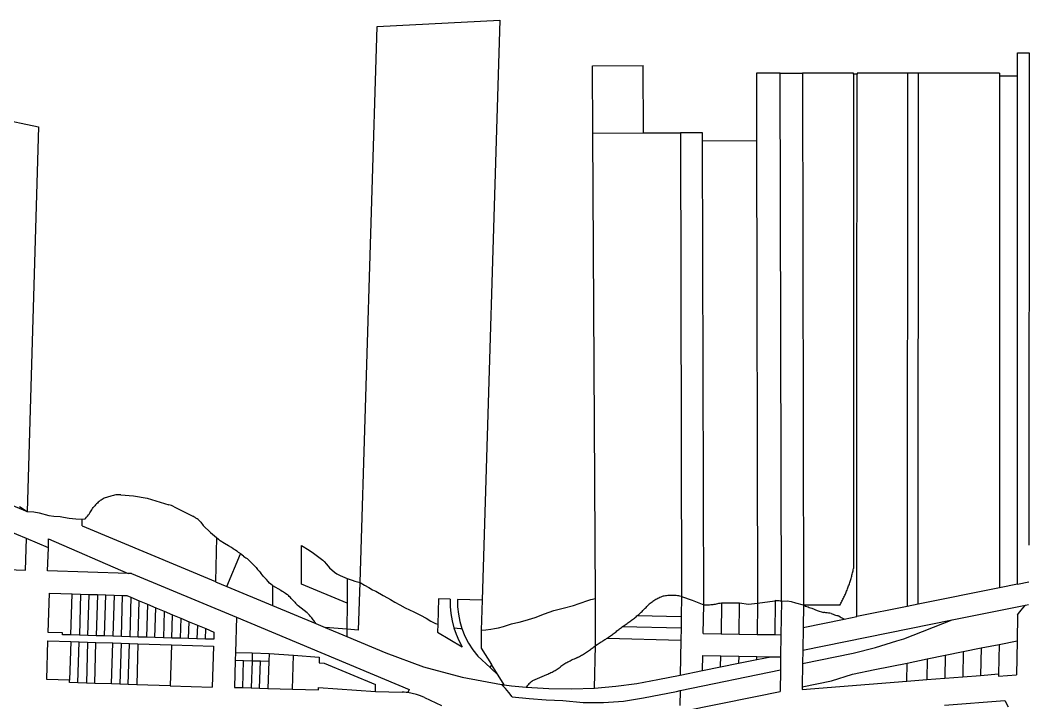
# Model space of a CAD drawing. Header units: inches. Extents: x 486468 to 494399, y 5455955 to 5460553.
# Drawn here: x 493483 to 494399, y 5458911 to 5459530 of the extents above; entities that cross this region are included whole.
import ezdxf

# ---------------------------------------------------------------- set-up
doc = ezdxf.new("R2010")
doc.units = ezdxf.units.IN
doc.header["$MEASUREMENT"] = 0
doc.layers.add('ParcelLines', color=10, linetype='Continuous')

msp = doc.modelspace()

# ---------------------------------------------------------------- linework, layer by layer
at = {"layer": 'ParcelLines', "color": 1}
for p, q in [((493806.59, 5459524.493), (493918.078, 5459530.22)), ((493918.078, 5459530.22), (493901.993, 5459004.069)), ((493791.175, 5459020.282), (493806.59, 5459524.493)), ((493157.815, 5459505.875), (493499.563, 5459433.478)), ((494387.555, 5459479.541), (494387.554, 5459500.642)), ((494387.554, 5459500.642), (494398.146, 5459500.642)), ((494398.146, 5459500.642), (494398.126, 5459477.229)), ((494002.132, 5459488.776), (494047.833, 5459489.012)), ((494002.447, 5459427.842), (494002.132, 5459488.776)), ((494048.149, 5459427.93), (494047.833, 5459489.012)), ((494172.257, 5459482.089), (494150.707, 5459482.038)), ((494150.707, 5459482.038), (494150.798, 5459420.987)), ((494172.257, 5459482.089), (494192.357, 5459482.139)), ((494173.394, 5459002.833), (494172.257, 5459482.089)), ((494238.856, 5459482.139), (494192.357, 5459482.139)), ((494192.357, 5459482.139), (494193.456, 5458999.681)), ((494238.856, 5459481.189), (494238.778, 5459235.073)), ((494238.856, 5459481.189), (494238.856, 5459482.139)), ((494241.906, 5459481.189), (494238.856, 5459481.189)), ((494241.828, 5459212.282), (494241.906, 5459481.189)), ((494287.656, 5459482.04), (494241.906, 5459482.139)), ((494241.906, 5459482.139), (494241.906, 5459481.189)), ((494287.656, 5459482.04), (494287.461, 5458998.511)), ((494297.706, 5459482.04), (494287.656, 5459482.04)), ((494297.511, 5459000.55), (494297.706, 5459482.04)), ((494371.255, 5459482.041), (494297.706, 5459482.04)), ((494371.255, 5459479.541), (494371.111, 5459015.487)), ((494371.255, 5459482.041), (494371.255, 5459479.541)), ((494387.555, 5459479.541), (494371.255, 5459479.541)), ((494387.361, 5459018.785), (494387.555, 5459479.541)), ((494398.126, 5459477.229), (494397.771, 5459054.071)), ((494398.623, 5459477.238), (494398.126, 5459477.229)), ((493499.563, 5459433.478), (493489.312, 5459084.57)), ((494002.447, 5459427.842), (494048.149, 5459427.93)), ((494004.629, 5459005.734), (494002.447, 5459427.842)), ((494048.149, 5459427.93), (494081.709, 5459428.036)), ((494101.709, 5459428.087), (494081.709, 5459428.036)), ((494081.709, 5459428.036), (494082.859, 5459007.533)), ((494101.709, 5459420.886), (494101.709, 5459428.087)), ((494101.709, 5459420.886), (494150.798, 5459420.987)), ((494102.839, 5459000.007), (494101.709, 5459420.886)), ((494150.798, 5459420.987), (494151.689, 5459001.516)), ((494238.778, 5459235.073), (494238.711, 5459032.829)), ((494241.761, 5458989.236), (494241.828, 5459212.282)), ((493267.313, 5459177.47), (493489.312, 5459084.57)), ((493488.612, 5459060), (493262.063, 5459154.869)), ((493574.144, 5459099.833), (493585.643, 5459098.683)), ((493585.643, 5459098.683), (493598.093, 5459096.833)), ((493598.093, 5459096.833), (493617.693, 5459090.632)), ((493622.593, 5459088.964), (493639.643, 5459080.283)), ((493539.144, 5459071.632), (493539.294, 5459077.732)), ((493539.144, 5459071.632), (493660.093, 5459021.232)), ((493648.993, 5459071.811), (493655.643, 5459065.433)), ((493655.643, 5459065.433), (493661.043, 5459060.933)), ((493487.762, 5459031.419), (493488.612, 5459060)), ((493508.512, 5459051.67), (493488.612, 5459060)), ((493508.512, 5459051.67), (493508.762, 5459059.72)), ((493661.043, 5459060.933), (493660.093, 5459021.232)), ((493661.043, 5459060.933), (493662.822, 5459059.365)), ((493662.822, 5459059.365), (493664.454, 5459057.926)), ((493668.257, 5459055.664), (493664.454, 5459057.926)), ((493507.862, 5459030.67), (493508.512, 5459051.67)), ((493670.348, 5459016.605), (493682.698, 5459046.306)), ((493685.618, 5459044.108), (493682.698, 5459046.306)), ((493738.174, 5459018.708), (493738.174, 5459053.759)), ((493258.812, 5459038.117), (493487.762, 5459031.419)), ((493685.618, 5459044.108), (493686.799, 5459043.219)), ((493581.012, 5459028.411), (493507.862, 5459030.67)), ((493584.012, 5459028.321), (493581.012, 5459028.411)), ((493584.012, 5459028.321), (493679.124, 5458988.668)), ((493660.093, 5459021.232), (493660.093, 5459020.882)), ((493660.093, 5459020.882), (493670.348, 5459016.605)), ((493711.779, 5459017.597), (493711.829, 5458999.306)), ((493711.779, 5459017.597), (493714.635, 5459015.876)), ((493779.374, 5459001.558), (493738.174, 5459018.708)), ((493779.397, 5459023.742), (493779.374, 5459001.558)), ((493789.853, 5458977.038), (493791.175, 5459020.282)), ((494387.361, 5459018.785), (494371.111, 5459015.487)), ((494387.361, 5459018.785), (494397.704, 5459020.884)), ((493508.312, 5458974.818), (493509.412, 5459010.519)), ((493509.412, 5459010.519), (493530.112, 5459009.879)), ((493530.112, 5459009.879), (493537.762, 5459009.65)), ((493537.762, 5459009.65), (493545.362, 5459009.42)), ((493544.261, 5458972.169), (493545.362, 5459009.42)), ((493545.362, 5459009.42), (493553.012, 5459009.19)), ((493553.012, 5459009.19), (493560.612, 5459008.95)), ((493560.612, 5459008.95), (493568.212, 5459008.72)), ((493568.212, 5459008.72), (493567.111, 5458971.469)), ((493568.212, 5459008.72), (493575.862, 5459008.49)), ((493575.862, 5459008.49), (493579.662, 5459008.37)), ((493579.662, 5459008.37), (493583.422, 5459006.79)), ((493670.348, 5459016.605), (493711.829, 5458999.306)), ((493714.635, 5459015.876), (493716.752, 5459014.68)), ((493716.752, 5459014.68), (493719.192, 5459013.243)), ((494371.111, 5459015.487), (494297.511, 5459000.55)), ((493583.422, 5459006.79), (493590.962, 5459003.63)), ((493590.962, 5459003.63), (493598.471, 5459000.48)), ((493598.471, 5459000.48), (493606.011, 5458997.32)), ((493711.829, 5458999.306), (493751.074, 5458982.938)), ((493735.043, 5458999.383), (493743.133, 5458992.889)), ((493779.374, 5459001.558), (493779.349, 5458977.847)), ((493862.464, 5459005.277), (493861.765, 5458982.428)), ((493872.879, 5459004.959), (493862.464, 5459005.277)), ((493901.993, 5459004.069), (493879.579, 5459004.754)), ((493901.993, 5459004.069), (493901.166, 5458977.038)), ((494004.849, 5458963.083), (494004.629, 5459005.734)), ((494082.859, 5459007.533), (494082.542, 5458989.367)), ((494102.385, 5458973.983), (494102.839, 5459000.007)), ((494119.069, 5459001.868), (494118.719, 5458973.717)), ((494119.069, 5459001.868), (494135.404, 5459001.802)), ((494135.054, 5458973.451), (494135.404, 5459001.802)), ((494135.404, 5459001.802), (494143.461, 5459000.627)), ((494143.461, 5459000.627), (494151.689, 5459001.516)), ((494151.689, 5459001.516), (494151.389, 5458973.185)), ((494151.689, 5459001.516), (494167.437, 5459003.688)), ((494168.123, 5459003.809), (494167.437, 5459003.688)), ((494167.724, 5458972.919), (494168.123, 5459003.809)), ((494173.394, 5459002.833), (494172.915, 5458972.834)), ((494193.456, 5458999.681), (494193.131, 5458979.367)), ((494226.361, 5458999.628), (494193.456, 5458999.681)), ((494297.511, 5459000.55), (494287.461, 5458998.511)), ((494328.303, 5458986.28), (494394.73, 5458999.761)), ((494392.311, 5458996.829), (494394.511, 5458999.429)), ((494394.73, 5458999.761), (494394.511, 5458999.429)), ((494394.73, 5458999.761), (494397.499, 5459000.323)), ((493606.011, 5458997.32), (493613.571, 5458994.151)), ((493613.571, 5458994.151), (493621.071, 5458991.001)), ((493621.071, 5458991.001), (493628.621, 5458987.841)), ((494042.871, 5458990.326), (494082.542, 5458989.367)), ((494200.911, 5458997.027), (494205.661, 5458994.877)), ((494205.661, 5458994.877), (494211.411, 5458992.877)), ((494287.461, 5458998.511), (494241.761, 5458989.236)), ((494387.488, 5458990.703), (494387.073, 5458967.428)), ((494387.488, 5458990.703), (494388.311, 5458992.029)), ((494388.311, 5458992.029), (494389.511, 5458993.679)), ((494389.511, 5458993.679), (494390.661, 5458995.229)), ((494390.661, 5458995.229), (494392.311, 5458996.829)), ((493628.621, 5458987.841), (493636.161, 5458984.681)), ((493636.161, 5458984.681), (493643.671, 5458981.531)), ((493643.671, 5458981.531), (493651.21, 5458978.371)), ((493679.124, 5458988.668), (493678.181, 5458956.75)), ((493679.124, 5458988.668), (493835.769, 5458923.156)), ((493751.074, 5458982.938), (493759.647, 5458979.363)), ((493861.765, 5458982.428), (493861.543, 5458975.159)), ((494082.542, 5458989.367), (494082.356, 5458978.718)), ((494192.802, 5458958.781), (494328.303, 5458986.28)), ((494193.131, 5458979.367), (494230.398, 5458986.93)), ((494230.398, 5458986.93), (494241.761, 5458989.236)), ((494284.302, 5458969.191), (494328.303, 5458986.28)), ((493521.412, 5458974.419), (493508.312, 5458974.818)), ((493521.411, 5458972.869), (493521.412, 5458974.419)), ((493529.011, 5458972.639), (493521.411, 5458972.869)), ((493536.611, 5458972.409), (493529.011, 5458972.639)), ((493544.261, 5458972.169), (493536.611, 5458972.409)), ((493551.861, 5458971.939), (493544.261, 5458972.169)), ((493559.461, 5458971.709), (493551.861, 5458971.939)), ((493567.111, 5458971.469), (493559.461, 5458971.709)), ((493651.21, 5458978.371), (493658.71, 5458975.221)), ((493658.71, 5458975.221), (493658.51, 5458968.671)), ((493779.349, 5458977.847), (493759.647, 5458979.363)), ((493759.647, 5458979.363), (493779.342, 5458971.143)), ((493779.349, 5458977.847), (493779.342, 5458971.143)), ((493789.853, 5458977.038), (493779.349, 5458977.847)), ((493861.543, 5458975.159), (493883.684, 5458961.92)), ((493901.166, 5458977.038), (493901.152, 5458960.646)), ((494082.356, 5458978.718), (494029.059, 5458979.974)), ((494082.356, 5458978.718), (494082.169, 5458968.019)), ((494102.385, 5458973.983), (494118.719, 5458973.717)), ((494118.719, 5458973.717), (494135.054, 5458973.451)), ((494135.054, 5458973.451), (494151.389, 5458973.185)), ((494151.389, 5458973.185), (494167.724, 5458972.919)), ((494167.724, 5458972.919), (494172.915, 5458972.834)), ((494172.915, 5458972.834), (494172.594, 5458952.723)), ((494193.131, 5458979.367), (494192.802, 5458958.781)), ((493507.061, 5458932.168), (493508.111, 5458967.218)), ((493508.111, 5458967.218), (493528.811, 5458966.579)), ((493528.811, 5458966.579), (493536.461, 5458966.339)), ((493536.461, 5458966.339), (493544.061, 5458966.109)), ((493544.061, 5458966.109), (493542.961, 5458928.938)), ((493544.061, 5458966.109), (493551.661, 5458965.869)), ((493551.661, 5458965.869), (493566.911, 5458965.399)), ((493566.911, 5458965.399), (493574.561, 5458965.159)), ((493574.711, 5458971.239), (493567.111, 5458971.469)), ((493574.561, 5458965.159), (493582.161, 5458964.929)), ((493582.361, 5458971), (493574.711, 5458971.239)), ((493582.161, 5458964.929), (493589.761, 5458964.69)), ((493589.961, 5458970.77), (493582.361, 5458971)), ((493589.761, 5458964.69), (493620.26, 5458963.75)), ((493597.56, 5458970.54), (493589.961, 5458970.77)), ((493605.21, 5458970.3), (493597.56, 5458970.54)), ((493612.81, 5458970.07), (493605.21, 5458970.3)), ((493620.46, 5458969.84), (493612.81, 5458970.07)), ((493620.26, 5458963.75), (493619.111, 5458926.569)), ((493620.26, 5458963.75), (493658.36, 5458962.571)), ((493628.06, 5458969.61), (493620.46, 5458969.84)), ((493635.66, 5458969.37), (493628.06, 5458969.61)), ((493643.31, 5458969.141), (493635.66, 5458969.37)), ((493650.91, 5458968.911), (493643.31, 5458969.141)), ((493658.51, 5458968.671), (493650.91, 5458968.911)), ((493658.36, 5458962.571), (493657.211, 5458925.37)), ((493779.342, 5458971.143), (493814.686, 5458956.356)), ((494003.734, 5458924.495), (494004.849, 5458963.083)), ((494015.201, 5458969.625), (494082.169, 5458968.019)), ((494082.169, 5458968.019), (494081.613, 5458936.216)), ((494258.555, 5458961.111), (494278.116, 5458967.427)), ((494278.116, 5458967.427), (494284.302, 5458969.191)), ((494354.461, 5458960.81), (494370.767, 5458964.119)), ((494370.767, 5458964.119), (494370.288, 5458937.274)), ((494370.767, 5458964.119), (494387.073, 5458967.428)), ((494387.073, 5458967.428), (494386.52, 5458936.429)), ((493678.181, 5458956.75), (493677.965, 5458949.441)), ((493678.181, 5458956.75), (493693.409, 5458956.313)), ((493693.409, 5458956.313), (493693.193, 5458949.004)), ((493693.409, 5458956.313), (493708.637, 5458955.877)), ((493708.637, 5458955.877), (493708.421, 5458948.568)), ((493708.637, 5458955.877), (493730.829, 5458954.166)), ((493729.925, 5458923.567), (493730.829, 5458954.166)), ((493730.829, 5458954.166), (493754.256, 5458952.359)), ((493909.292, 5458942.991), (493898.003, 5458953.358)), ((493901.152, 5458960.646), (493910.342, 5458945.98)), ((494101.738, 5458940.3), (494101.975, 5458953.878)), ((494101.975, 5458953.878), (494118.31, 5458953.612)), ((494118.136, 5458943.628), (494118.31, 5458953.612)), ((494118.31, 5458953.612), (494134.644, 5458953.346)), ((494134.644, 5458953.346), (494134.534, 5458946.956)), ((494134.644, 5458953.346), (494150.979, 5458953.08)), ((494192.802, 5458958.781), (494192.61, 5458946.715)), ((494192.61, 5458946.715), (494238.31, 5458955.99)), ((494238.31, 5458955.99), (494258.555, 5458961.111)), ((494305.543, 5458950.882), (494321.849, 5458954.192)), ((494321.849, 5458954.192), (494321.478, 5458933.38)), ((494321.849, 5458954.192), (494338.155, 5458957.501)), ((494338.155, 5458957.501), (494337.748, 5458934.678)), ((494338.155, 5458957.501), (494354.461, 5458960.81)), ((494354.461, 5458960.81), (494354.018, 5458935.976)), ((493677.965, 5458949.441), (493677.246, 5458925.077)), ((493685.579, 5458949.223), (493677.965, 5458949.441)), ((493684.86, 5458924.858), (493685.579, 5458949.223)), ((493693.193, 5458949.004), (493685.579, 5458949.223)), ((493693.193, 5458949.004), (493692.474, 5458924.64)), ((493700.807, 5458948.786), (493693.193, 5458949.004)), ((493700.088, 5458924.422), (493700.807, 5458948.786)), ((493708.421, 5458948.568), (493700.807, 5458948.786)), ((493708.421, 5458948.568), (493707.702, 5458924.204)), ((493754.256, 5458952.359), (493754.105, 5458947.259)), ((493754.105, 5458947.259), (493758.583, 5458947.13)), ((493758.583, 5458947.13), (493805.32, 5458927.627)), ((493910.342, 5458945.98), (493909.292, 5458942.991)), ((493916.556, 5458936.063), (493910.342, 5458945.98)), ((494118.136, 5458943.628), (494134.534, 5458946.956)), ((494134.534, 5458946.956), (494150.932, 5458950.284)), ((494150.932, 5458950.284), (494150.979, 5458953.08)), ((494150.932, 5458950.284), (494163.669, 5458952.869)), ((494150.979, 5458953.08), (494163.669, 5458952.869)), ((494163.669, 5458952.869), (494172.594, 5458952.723)), ((494172.594, 5458952.723), (494172.405, 5458940.887)), ((494192.61, 5458946.715), (494192.272, 5458925.579)), ((494258.052, 5458941.25), (494287.288, 5458947.178)), ((494287.04, 5458930.632), (494287.288, 5458947.178)), ((494287.288, 5458947.178), (494305.543, 5458950.882)), ((494305.543, 5458950.882), (494305.208, 5458932.082)), ((493916.556, 5458936.063), (493909.292, 5458942.991)), ((493922.025, 5458927.336), (493916.556, 5458936.063)), ((493947.961, 5458931.174), (493960.461, 5458936.674)), ((494061.308, 5458932.095), (494081.613, 5458936.216)), ((494081.438, 5458922.151), (494172.405, 5458940.887)), ((494081.613, 5458936.216), (494101.738, 5458940.3)), ((494101.738, 5458940.3), (494118.136, 5458943.628)), ((494172.405, 5458940.887), (494172.093, 5458921.385)), ((494218.705, 5458931.03), (494237.833, 5458937.141)), ((494237.833, 5458937.141), (494258.052, 5458941.25)), ((494337.748, 5458934.678), (494354.018, 5458935.976)), ((494354.018, 5458935.976), (494370.288, 5458937.274)), ((494370.288, 5458937.274), (494370.25, 5458935.131)), ((494370.25, 5458935.131), (494386.52, 5458936.429)), ((493527.761, 5458931.518), (493507.061, 5458932.168)), ((493527.711, 5458929.418), (493527.761, 5458931.518)), ((493535.311, 5458929.178), (493527.711, 5458929.418)), ((493542.961, 5458928.938), (493535.311, 5458929.178)), ((493550.561, 5458928.698), (493542.961, 5458928.938)), ((493565.811, 5458928.229), (493550.561, 5458928.698)), ((493573.411, 5458927.989), (493565.811, 5458928.229)), ((493581.011, 5458927.759), (493573.411, 5458927.989)), ((493588.661, 5458927.519), (493581.011, 5458927.759)), ((493619.111, 5458926.569), (493588.661, 5458927.519)), ((493619.111, 5458926.569), (493657.211, 5458925.37)), ((493805.142, 5458921.411), (493805.32, 5458927.627)), ((494192.232, 5458923.068), (494287.04, 5458930.632)), ((494192.272, 5458925.579), (494218.705, 5458931.03)), ((494287.04, 5458930.632), (494305.208, 5458932.082)), ((494305.208, 5458932.082), (494321.478, 5458933.38)), ((494321.478, 5458933.38), (494337.748, 5458934.678)), ((493677.246, 5458925.077), (493684.86, 5458924.858)), ((493684.86, 5458924.858), (493692.474, 5458924.64)), ((493692.474, 5458924.64), (493700.088, 5458924.422)), ((493700.088, 5458924.422), (493707.702, 5458924.204)), ((493707.702, 5458924.204), (493729.925, 5458923.567)), ((493729.925, 5458923.567), (493753.386, 5458922.894)), ((493753.386, 5458922.894), (493753.449, 5458925.027)), ((493753.449, 5458925.027), (493805.142, 5458921.411)), ((493805.142, 5458921.411), (493829.491, 5458920.713)), ((493835.769, 5458923.156), (493834.579, 5458920.312)), ((494048.293, 5458915.535), (494078.177, 5458921.48)), ((494078.177, 5458921.48), (494081.438, 5458922.151)), ((494081.438, 5458922.151), (494081.222, 5458908.68)), ((494082.375, 5458903.06), (494149.739, 5458916.954)), ((494149.739, 5458916.954), (494172.093, 5458921.385)), ((494192.272, 5458925.579), (494192.232, 5458923.068)), ((493849.668, 5458915.887), (493865.144, 5458908.576)), ((494321.168, 5458908.902), (494376.114, 5458913.286)), ((494376.114, 5458913.286), (494378.996, 5458907.527))]:
    msp.add_line(p, q, dxfattribs=at)
for points in [[(493555.494, 5459094.433), (493554.642, 5459093.707), (493553.789, 5459092.979), (493552.942, 5459092.257), (493552.104, 5459091.542), (493551.385, 5459090.698), (493550.684, 5459089.874), (493549.949, 5459089.01), (493549.244, 5459088.182)], [(493565.094, 5459098.583), (493564.126, 5459098.257), (493563.141, 5459097.925), (493562.126, 5459097.584), (493561.118, 5459097.244), (493560.145, 5459096.917), (493559.094, 5459096.563), (493558.199, 5459096.033), (493557.265, 5459095.481), (493556.377, 5459094.955), (493555.494, 5459094.433)], [(493574.144, 5459099.833), (493573.048, 5459099.829), (493571.893, 5459099.826), (493570.694, 5459099.823), (493569.585, 5459099.603), (493568.435, 5459099.342), (493567.434, 5459099.115), (493566.238, 5459098.843), (493565.094, 5459098.583)], [(493482.402, 5459089.23), (493489.312, 5459084.57)], [(493489.312, 5459084.57), (493495.412, 5459084.42), (493500.262, 5459083.52), (493509.012, 5459081.071), (493513.612, 5459080.471), (493519.312, 5459079.921), (493522.112, 5459079.471), (493527.284, 5459078.571), (493533.354, 5459077.862), (493539.294, 5459077.732)], [(493542.319, 5459078.385), (493543.089, 5459079.375), (493543.91, 5459080.418), (493544.849, 5459081.54)], [(493544.849, 5459081.54), (493545.494, 5459082.262), (493546.13, 5459083.266), (493546.749, 5459084.243), (493547.366, 5459085.217), (493548.004, 5459086.225), (493548.628, 5459087.21), (493549.244, 5459088.182)], [(493622.543, 5459088.983), (493621.366, 5459089.45), (493620.148, 5459089.934), (493618.921, 5459090.283), (493617.693, 5459090.632)], [(493539.294, 5459077.732), (493541.837, 5459077.981), (493542.319, 5459078.385)], [(493646.641, 5459074.961), (493645.847, 5459075.706), (493644.523, 5459076.947), (493644.223, 5459077.205), (493643.349, 5459077.869), (493642.275, 5459078.685), (493641.532, 5459079.148), (493640.582, 5459079.715), (493639.643, 5459080.283)], [(493646.641, 5459074.961), (493647.401, 5459073.905), (493648.174, 5459072.889), (493648.993, 5459071.811)], [(493508.762, 5459059.72), (493581.012, 5459028.421), (493581.012, 5459028.411)], [(493682.698, 5459046.306), (493682.069, 5459046.765), (493681.599, 5459047.107), (493680.98, 5459047.557), (493679.657, 5459048.521), (493679.416, 5459048.664), (493678.154, 5459049.416), (493676.979, 5459050.116), (493676.153, 5459050.715), (493674.451, 5459051.968), (493671.764, 5459053.586), (493668.257, 5459055.664)], [(493738.174, 5459053.759), (493744.933, 5459049.644), (493748.943, 5459046.834), (493757.323, 5459040.334), (493758.593, 5459039.234), (493760.843, 5459036.694), (493763.493, 5459033.634), (493767.913, 5459029.624), (493770.193, 5459028.134), (493773.203, 5459026.654), (493779.397, 5459023.742)], [(493686.799, 5459043.219), (493687.519, 5459042.618), (493688.683, 5459041.869), (493691.082, 5459039.471), (493692.313, 5459038.369), (493693.923, 5459036.933), (493695.16, 5459035.586), (493696.859, 5459033.76), (493698.282, 5459032.134), (493699.65, 5459030.609), (493701.229, 5459028.548)], [(493709.052, 5459019.749), (493707.741, 5459021.251), (493706.374, 5459022.85), (493705.241, 5459024.101), (493703.772, 5459025.729), (493702.699, 5459026.959), (493701.229, 5459028.548)], [(494226.361, 5458999.628), (494226.851, 5459000.518), (494227.331, 5459001.408), (494227.811, 5459002.308), (494228.281, 5459003.208), (494228.741, 5459004.118), (494229.191, 5459005.028), (494229.631, 5459005.938), (494230.071, 5459006.858), (494230.491, 5459007.778), (494230.911, 5459008.708), (494231.331, 5459009.638), (494231.731, 5459010.568), (494232.121, 5459011.508), (494232.511, 5459012.448), (494232.891, 5459013.388), (494233.261, 5459014.328), (494233.621, 5459015.278), (494233.981, 5459016.238), (494234.321, 5459017.188), (494234.661, 5459018.148), (494234.991, 5459019.108), (494235.311, 5459020.068), (494235.621, 5459021.038), (494235.931, 5459022.008), (494236.221, 5459022.978), (494236.511, 5459023.958), (494236.791, 5459024.928), (494237.061, 5459025.908), (494237.321, 5459026.898), (494237.571, 5459027.878), (494237.821, 5459028.868), (494238.051, 5459029.848), (494238.281, 5459030.838), (494238.501, 5459031.838), (494238.711, 5459032.829)], [(493711.779, 5459017.597), (493710.421, 5459018.614), (493709.052, 5459019.749)], [(493779.397, 5459023.742), (493784.016, 5459022.328), (493786.533, 5459021.473), (493788.89, 5459020.756), (493791.175, 5459020.282)], [(493791.175, 5459020.282), (493795.081, 5459017.881), (493799.016, 5459015.528), (493802.384, 5459013.68), (493805.376, 5459012.309), (493812.227, 5459008.49), (493816.049, 5459006.369), (493818.82, 5459004.751), (493822.817, 5459002.491), (493827.307, 5458999.948), (493832.249, 5458997.111), (493836.005, 5458995.372), (493839.908, 5458993.56), (493843.104, 5458992.146), (493846.13, 5458990.727), (493851.003, 5458987.723), (493855.428, 5458985.019), (493859.476, 5458982.928), (493861.765, 5458982.428)], [(493529.011, 5458972.639), (493530.112, 5459009.869), (493530.112, 5459009.879)], [(493537.762, 5459009.65), (493537.762, 5459009.62), (493536.611, 5458972.419), (493536.611, 5458972.409)], [(493553.012, 5459009.19), (493553.012, 5459009.17), (493551.861, 5458971.939)], [(493559.461, 5458971.709), (493559.461, 5458971.719), (493560.612, 5459008.92), (493560.612, 5459008.95)], [(493574.711, 5458971.239), (493575.862, 5459008.47), (493575.862, 5459008.49)], [(493719.192, 5459013.243), (493720.559, 5459012.491), (493721.722, 5459011.717), (493722.747, 5459011.056), (493723.636, 5459010.396), (493724.89, 5459009.598)], [(493730.588, 5459003.943), (493729.634, 5459004.882), (493728.764, 5459005.738), (493727.993, 5459006.551), (493726.997, 5459007.631), (493726.309, 5459008.304), (493725.636, 5459009.019), (493725.187, 5459009.37), (493724.89, 5459009.598)], [(494082.859, 5459007.533), (494081.281, 5459007.957), (494080.191, 5459008.107), (494079.111, 5459008.227), (494078.011, 5459008.337), (494076.921, 5459008.407), (494075.831, 5459008.457), (494074.731, 5459008.487), (494073.641, 5459008.487), (494072.541, 5459008.457), (494071.451, 5459008.407), (494070.361, 5459008.337), (494069.261, 5459008.227), (494068.181, 5459008.106), (494067.091, 5459007.956), (494066.011, 5459007.776)], [(493583.422, 5459006.79), (493583.412, 5459006.77), (493582.361, 5458971.02), (493582.361, 5458971)], [(493589.961, 5458970.77), (493590.962, 5459003.62), (493590.962, 5459003.63)], [(493598.471, 5459000.48), (493598.461, 5459000.47), (493597.56, 5458970.54)], [(493730.588, 5459003.943), (493731.253, 5459003.233), (493731.913, 5459002.383), (493732.633, 5459001.563), (493733.393, 5459000.783), (493734.213, 5459000.085), (493735.043, 5458999.383)], [(493872.879, 5459004.959), (493872.942, 5458998.438), (493873.528, 5458991.944), (493874.632, 5458985.517), (493876.248, 5458979.199)], [(493879.579, 5459004.754), (493879.677, 5458998.056), (493880.375, 5458991.393), (493881.667, 5458984.82), (493883.544, 5458978.389)], [(493901.166, 5458977.038), (493905.394, 5458977.408), (493909.741, 5458977.955), (493913.102, 5458978.394), (493916.661, 5458978.975), (493921.141, 5458980.185), (493928.661, 5458982.775), (493932.621, 5458983.675), (493935.411, 5458984.325), (493940.801, 5458985.795), (493949.911, 5458988.575), (493958.521, 5458991.695), (493966.911, 5458994.725), (493975.371, 5458996.955), (493984.711, 5458999.376), (493990.031, 5459001.136), (493998.761, 5459004.126), (494000.541, 5459004.636), (494004.629, 5459005.734)], [(494042.871, 5458990.326), (494043.111, 5458990.536), (494043.881, 5458991.226), (494044.651, 5458991.906), (494045.411, 5458992.606), (494046.161, 5458993.306), (494046.911, 5458994.016), (494047.651, 5458994.736), (494048.391, 5458995.456), (494049.111, 5458996.186), (494049.841, 5458996.926), (494050.551, 5458997.666), (494051.261, 5458998.416), (494051.961, 5458999.176)], [(494066.011, 5459007.776), (494065.051, 5459007.396), (494064.091, 5459006.996), (494063.141, 5459006.576), (494062.211, 5459006.136), (494061.281, 5459005.666), (494060.371, 5459005.176), (494059.471, 5459004.676), (494058.581, 5459004.146), (494057.701, 5459003.586), (494056.841, 5459003.016), (494055.991, 5459002.426), (494055.151, 5459001.816), (494054.331, 5459001.186), (494053.521, 5459000.536), (494052.731, 5458999.866), (494051.961, 5458999.176)], [(494082.859, 5459007.533), (494092.48, 5459004.147), (494102.839, 5459000.007)], [(494102.839, 5459000.007), (494103.581, 5458999.967), (494104.711, 5458999.927), (494105.841, 5458999.927), (494106.961, 5458999.967), (494108.091, 5459000.027), (494109.211, 5459000.127)], [(494109.211, 5459000.127), (494110.291, 5459000.237), (494111.361, 5459000.357), (494112.431, 5459000.507), (494113.491, 5459000.687), (494114.561, 5459000.877), (494115.621, 5459001.097), (494116.671, 5459001.337), (494117.721, 5459001.597), (494119.069, 5459001.868)], [(494173.394, 5459002.833), (494172.421, 5459003.197), (494171.231, 5459003.507), (494170.001, 5459003.637), (494168.771, 5459003.597), (494168.123, 5459003.809)], [(494193.456, 5458999.681), (494186.461, 5459001.327), (494182.561, 5459002.677), (494178.461, 5459003.227), (494173.394, 5459002.833)], [(494193.456, 5458999.681), (494194.231, 5458999.207), (494195.321, 5458998.777), (494196.421, 5458998.367), (494197.531, 5458997.987), (494198.651, 5458997.637), (494199.771, 5458997.317), (494200.911, 5458997.027)], [(493605.21, 5458970.3), (493605.21, 5458970.32), (493606.011, 5458997.32)], [(493613.571, 5458994.151), (493613.561, 5458994.121), (493612.81, 5458970.07)], [(493620.46, 5458969.84), (493621.061, 5458990.971), (493621.071, 5458991.001)], [(493751.074, 5458982.938), (493750.497, 5458983.8), (493750.16, 5458984.316), (493749.761, 5458984.899), (493749.288, 5458985.606), (493748.728, 5458986.443), (493748.062, 5458987.33), (493747.369, 5458988.209), (493746.629, 5458988.995), (493745.953, 5458989.782), (493745.288, 5458990.503), (493744.502, 5458991.399), (493743.593, 5458992.433), (493743.133, 5458992.889)], [(494029.059, 5458979.974), (494029.931, 5458980.626), (494030.791, 5458981.196), (494031.651, 5458981.766), (494032.511, 5458982.336), (494033.361, 5458982.926), (494034.201, 5458983.516), (494035.041, 5458984.116), (494035.871, 5458984.726), (494036.701, 5458985.346), (494037.521, 5458985.966), (494038.341, 5458986.596), (494039.151, 5458987.236), (494039.951, 5458987.886), (494040.751, 5458988.536), (494041.541, 5458989.196), (494042.331, 5458989.866), (494042.871, 5458990.326)], [(494218.361, 5458992.127), (494217.211, 5458992.347), (494216.061, 5458992.537), (494214.901, 5458992.687), (494213.741, 5458992.787), (494212.581, 5458992.857), (494211.411, 5458992.877)], [(494218.361, 5458992.127), (494219.361, 5458991.727), (494220.381, 5458991.357), (494221.401, 5458991.017), (494222.431, 5458990.697), (494223.471, 5458990.397), (494224.511, 5458990.127), (494225.561, 5458989.877)], [(493628.621, 5458987.841), (493628.611, 5458987.821), (493628.06, 5458969.62), (493628.06, 5458969.61)], [(493635.66, 5458969.37), (493636.161, 5458984.671), (493636.161, 5458984.681)], [(493643.671, 5458981.531), (493643.661, 5458981.521), (493643.31, 5458969.141)], [(494225.561, 5458989.877), (494226.611, 5458989.177), (494227.671, 5458988.497), (494228.751, 5458987.847), (494229.851, 5458987.227), (494230.398, 5458986.93)], [(493650.91, 5458968.911), (493650.91, 5458968.921), (493651.21, 5458978.371)], [(493876.248, 5458979.199), (493882.236, 5458978.509), (493883.544, 5458978.389)], [(493876.248, 5458979.199), (493878.279, 5458973.253), (493880.763, 5458967.482), (493883.684, 5458961.92)], [(493883.544, 5458978.389), (493886.224, 5458971.631), (493889.55, 5458965.167), (493893.488, 5458959.056), (493898.003, 5458953.358)], [(494015.201, 5458969.625), (494015.801, 5458970.055), (494016.651, 5458970.655), (494017.491, 5458971.265), (494018.331, 5458971.875), (494019.171, 5458972.495), (494020.011, 5458973.105), (494020.841, 5458973.725), (494021.671, 5458974.345), (494022.501, 5458974.975), (494023.331, 5458975.605), (494024.151, 5458976.235), (494024.981, 5458976.865), (494025.801, 5458977.506), (494026.621, 5458978.146), (494027.431, 5458978.786), (494028.251, 5458979.426), (494029.059, 5458979.974)], [(493528.811, 5458966.579), (493528.811, 5458966.569), (493527.761, 5458931.518)], [(493535.311, 5458929.178), (493536.461, 5458966.319), (493536.461, 5458966.339)], [(493550.561, 5458928.698), (493550.561, 5458928.718), (493551.661, 5458965.869)], [(493565.811, 5458928.229), (493566.911, 5458965.369), (493566.911, 5458965.399)], [(493574.561, 5458965.159), (493573.411, 5458928.019), (493573.411, 5458927.989)], [(493581.011, 5458927.759), (493581.011, 5458927.769), (493582.161, 5458964.919), (493582.161, 5458964.929)], [(493589.761, 5458964.69), (493589.761, 5458964.67), (493588.661, 5458927.519)], [(493988.361, 5458952.175), (493990.198, 5458953.112), (493991.194, 5458953.652), (493992.156, 5458954.169), (493993.021, 5458954.625), (493993.958, 5458955.226), (493994.847, 5458955.778), (493995.759, 5458956.366), (493996.612, 5458956.955), (493997.441, 5458957.531), (493998.317, 5458958.131), (493999.193, 5458958.719), (494000.081, 5458959.379), (494000.838, 5458959.979), (494001.714, 5458960.651), (494002.53, 5458961.311), (494003.322, 5458961.898), (494004.006, 5458962.438), (494004.487, 5458962.81), (494004.849, 5458963.083)], [(494004.849, 5458963.083), (494006.165, 5458963.903), (494007.134, 5458964.541), (494008.021, 5458965.084), (494009.05, 5458965.724), (494009.913, 5458966.304), (494010.67, 5458966.764), (494011.474, 5458967.284), (494012.362, 5458967.865), (494013.284, 5458968.422), (494014.053, 5458968.942), (494014.625, 5458969.299), (494015.201, 5458969.625)], [(493814.686, 5458956.356), (493848.765, 5458943.793), (493883.799, 5458934.208), (493919.528, 5458927.674)], [(493988.361, 5458952.175), (493987.454, 5458951.689), (493986.447, 5458951.237), (493985.458, 5458950.785), (493984.203, 5458950.246), (493983.531, 5458949.945), (493982.581, 5458949.465), (493981.641, 5458948.975), (493980.701, 5458948.465), (493979.771, 5458947.955), (493978.841, 5458947.435), (493977.921, 5458946.905), (493977.001, 5458946.354), (493976.101, 5458945.804), (493975.191, 5458945.234), (493974.301, 5458944.664), (493973.411, 5458944.074)], [(493960.461, 5458936.674), (493961.441, 5458937.094), (493962.421, 5458937.534), (493963.381, 5458937.984), (493964.341, 5458938.454), (493965.291, 5458938.944), (493966.231, 5458939.454), (493967.171, 5458939.974), (493968.091, 5458940.504), (493969.001, 5458941.064), (493969.901, 5458941.634), (493970.801, 5458942.224), (493971.681, 5458942.824), (493972.551, 5458943.444), (493973.411, 5458944.074)], [(493929.278, 5458916.612), (493926.242, 5458920.485), (493922.989, 5458924.176), (493919.528, 5458927.674)], [(493919.528, 5458927.674), (493920.36, 5458927.56), (493921.192, 5458927.447), (493922.025, 5458927.336)], [(493922.025, 5458927.336), (493928.608, 5458926.515), (493935.204, 5458925.799), (493941.81, 5458925.186)], [(493947.961, 5458931.174), (493947.011, 5458930.484), (493946.091, 5458929.744), (493945.201, 5458928.984), (493944.341, 5458928.174), (493943.511, 5458927.344), (493942.721, 5458926.474), (493942.133, 5458925.667), (493942.02, 5458925.48), (493941.81, 5458925.186)], [(494003.734, 5458924.495), (494023.035, 5458926.146), (494042.24, 5458928.681), (494061.308, 5458932.095)], [(493834.579, 5458920.312), (493832.888, 5458920.503), (493831.191, 5458920.637), (493829.491, 5458920.713)], [(493849.668, 5458915.887), (493846.037, 5458917.432), (493842.296, 5458918.689), (493838.469, 5458919.651), (493834.579, 5458920.312)], [(493941.81, 5458925.186), (493962.432, 5458923.945), (493983.09, 5458923.714), (494003.734, 5458924.495)], [(493929.278, 5458916.612), (493944.534, 5458914.912), (493959.841, 5458913.762), (493975.18, 5458913.165)], [(493975.18, 5458913.165), (493993.467, 5458911.412), (494011.838, 5458911.224), (494030.157, 5458912.602), (494048.293, 5458915.535)]]:
    msp.add_lwpolyline(points, dxfattribs=at)

doc.saveas('drawing.dxf')
